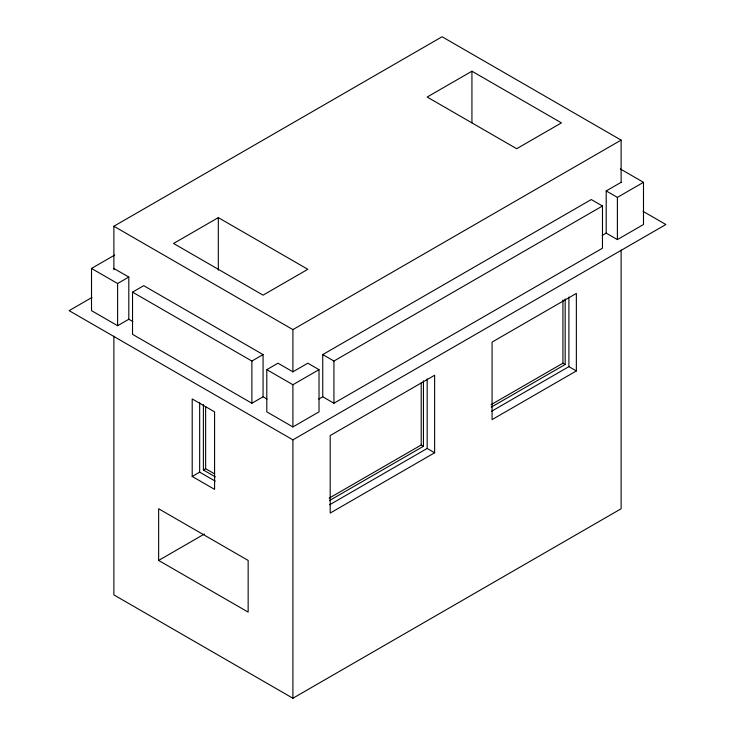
<?xml version="1.0" encoding="UTF-8"?>
<svg xmlns="http://www.w3.org/2000/svg" width="735" height="735" viewBox="0 0 735 735"><rect width="100%" height="100%" fill="white"/><g stroke="black" fill="none" stroke-linecap="round" stroke-linejoin="round"><path stroke-width="1.1" d="M113.879 269.745L113.879 226.242L442.093 36.75L621.121 140.109L621.121 182.473M132.778 321.562L128.8 319.266L117.609 325.724L91.507 310.648L91.507 268.45L114.715 255.045M218.313 217.624L173.561 243.469L263.066 295.148L307.827 269.304L218.313 217.624L218.313 270.158M471.934 71.203L427.173 97.038L516.687 148.718L561.439 122.883L471.934 71.203L471.934 122.736M92.004 297.445L69.127 310.648L292.907 439.852L665.873 224.515L642.996 211.312M91.507 268.45L117.609 283.517L128.8 277.058L128.8 319.266M132.53 292.135L143.72 285.676L263.066 354.582L263.066 396.781L251.885 403.239L132.53 334.333L132.53 292.135L251.885 361.041L263.066 354.582M113.879 226.242L292.907 329.602L621.121 140.109M266.796 369.65L277.986 363.191L292.907 371.809L307.827 363.191L319.018 369.65L319.018 411.857L292.907 426.934L266.796 411.857L266.796 369.65L292.907 384.727L319.018 369.65M322.748 396.781L322.748 354.582L591.28 199.543L602.47 206.002L602.47 248.21L333.929 403.239L322.748 396.781L318.769 399.077M620.285 168.912L643.492 182.317L643.492 224.515L617.391 239.592L606.2 233.133L606.2 190.925L621.121 182.317M322.748 354.582L333.929 361.041L602.47 206.002M606.2 190.925L617.391 197.384L643.492 182.317M602.222 235.43L606.2 233.133M192.202 476.455L214.583 489.381L214.583 411.857L192.202 398.94L192.202 476.455L199.663 472.155L215.236 481.14M203.393 404.48L203.393 469.996L205.635 468.709L214.583 473.873M158.641 560.438L248.154 612.117L248.154 560.438L158.641 508.758L158.641 560.438L204.385 534.023M329.179 498.146L421.21 445.015L423.443 446.31L423.443 380.794M491.026 404.709L562.937 363.191L565.169 364.487L565.169 298.97M329.445 500.581L423.443 446.31M491.292 407.135L565.169 364.487M329.703 504.734L427.173 448.46L434.633 452.769L434.633 375.254L330.199 435.543L330.199 513.067L434.633 452.769M491.55 411.297L568.899 366.636L576.359 370.945L576.359 293.421L492.073 342.087L492.073 419.611L576.359 370.945M113.879 336.152L113.879 594.891L292.907 698.25L621.121 508.758L621.121 250.019M113.879 268.45L128.8 277.058M263.066 396.781L267.044 399.077M203.393 469.996L215.327 476.886M617.391 197.384L617.391 239.592M568.899 297.096L568.899 366.636M562.937 299.935L562.937 363.191M427.173 378.92L427.173 448.46M421.21 382.889L421.21 445.015M333.929 361.041L333.929 403.239M292.907 329.602L292.907 371.956M292.907 384.727L292.907 426.934M292.907 439.512L292.907 698.25M251.885 361.041L251.885 403.239M205.635 406.574L205.635 468.709M199.663 402.615L199.663 472.155M117.609 283.517L117.609 325.724"/></g></svg>
